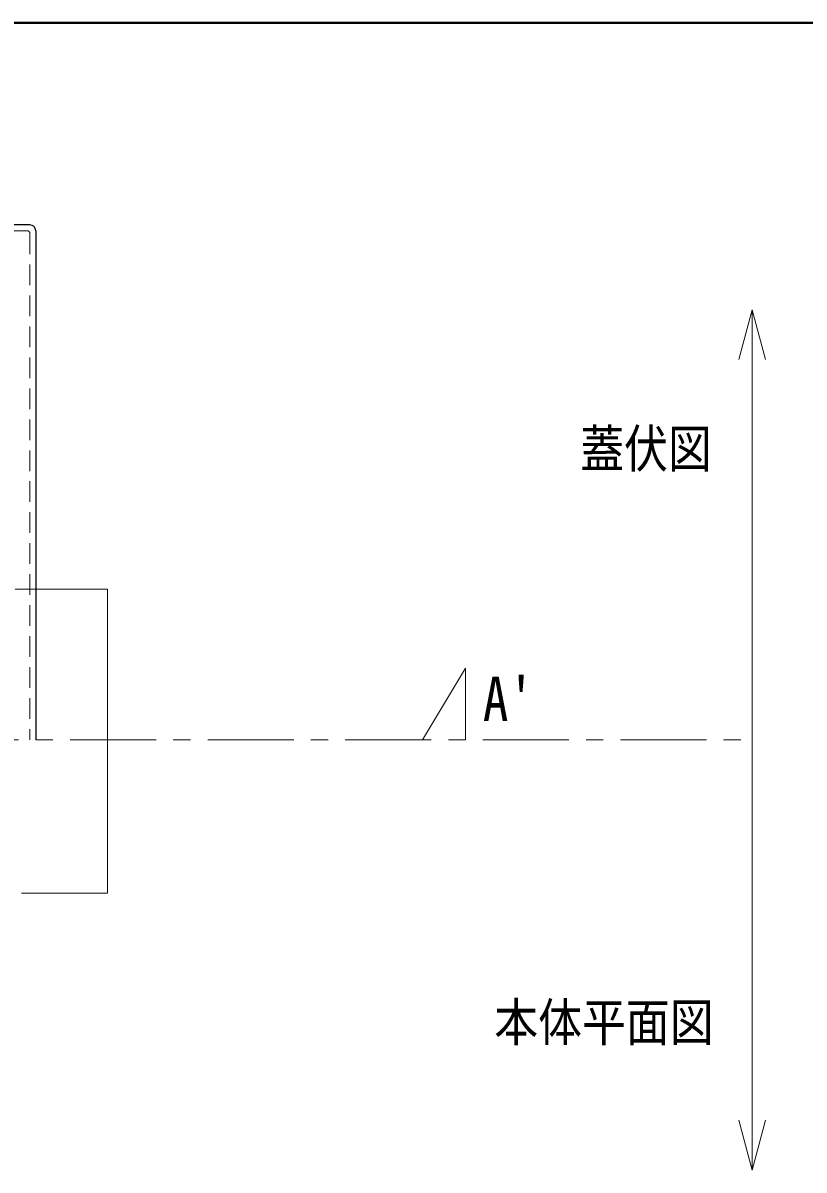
# Model space of a CAD drawing. Units: millimetres, scale not verified. Extents: x -637 to 578, y -407 to 436.
# Drawn here: x -129.6 to 6.7, y 235.6 to 435.6 of the extents above; entities that cross this region are included whole.
import ezdxf
from ezdxf.enums import TextEntityAlignment as Align

# ---------------------------------------------------------------- set-up
doc = ezdxf.new("R2010")
doc.units = ezdxf.units.MM
doc.header["$LTSCALE"] = 3
doc.linetypes.add('CHAIN1', pattern=[8, 5, -1, 1, -1])
doc.linetypes.add('DASHED1', pattern=[1.8, 1.2, -0.6])
doc.layers.add('0-0', color=4, linetype='Continuous', lineweight=9)
doc.styles.add('ＭＳ ゴシック', font='')
doc.styles.get('ＭＳ ゴシック').set_extended_font_data('MS Gothic')

msp = doc.modelspace()

# ---------------------------------------------------------------- linework, layer by layer
at = {"layer": '0-0', "color": 1, "lineweight": 40}
msp.add_line((578.16, 435.574), (-636.84, 435.574), dxfattribs=at)
at = {"layer": '0-0', "color": 5, "lineweight": 25}
for p, q in [((-128.34, 400.354), (-381.34, 400.354)), ((-127.34, 399.354), (-127.34, 310.574))]:
    msp.add_line(p, q, dxfattribs=at)
at = {"layer": '0-0', "color": 7, "linetype": 'DASHED1', "lineweight": 18}
for p, q in [((-128.84, 399.354), (-380.84, 399.354)), ((-128.34, 398.854), (-128.34, 310.574))]:
    msp.add_line(p, q, dxfattribs=at)
at = {"layer": '0-0', "color": 7, "lineweight": 18}
for p, q in [((-2.34, 385.574), (-4.67, 376.881)), ((-2.34, 385.574), (-2.34, 235.574)), ((-2.34, 385.574), (-0.011, 376.881)), ((-2.34, 235.574), (-4.67, 244.267)), ((-2.34, 235.574), (-0.011, 244.267))]:
    msp.add_line(p, q, dxfattribs=at)
at = {"layer": '0-0', "linetype": 'DASHED1'}
msp.add_line((-127.34, 336.854), (-162.84, 336.854), dxfattribs=at)
at = {"layer": '0-0', "linetype": 'CHAIN1'}
msp.add_line((-457.34, 310.574), (-2.34, 310.574), dxfattribs=at)
at = {"layer": '0-0'}
msp.add_line((-129.84, 283.854), (-114.84, 283.854), dxfattribs=at)
msp.add_lwpolyline([(-127.34, 336.854), (-114.84, 336.854), (-114.84, 283.854)], dxfattribs=at)
at = {"layer": '0-0', "linetype": 'CHAIN1'}
msp.add_lwpolyline([(-59.84, 310.574), (-52.34, 323.074), (-52.34, 310.574)], dxfattribs=at)
at = {"layer": '0-0', "color": 5, "lineweight": 25}
msp.add_arc((-128.34, 399.354), 1, 0, 90, dxfattribs=at)
at = {"layer": '0-0', "color": 7, "linetype": 'DASHED1', "lineweight": 18}
msp.add_arc((-128.84, 398.854), 0.5, 0, 90, dxfattribs=at)

# ---------------------------------------------------------------- texts
at = {"layer": '0-0', "color": 7, "style": 'ＭＳ ゴシック', "width": 0.85}
for s, height, p in [('蓋伏図', 6.598, (-32.34, 356.074)), ("A'", 7.698, (-49.34, 311.574)), ('本体平面図', 6.598, (-47.34, 256.074))]:
    msp.add_text(s, height=height, dxfattribs=at).set_placement(p, align=Align.BOTTOM_LEFT)

doc.saveas('drawing.dxf')
